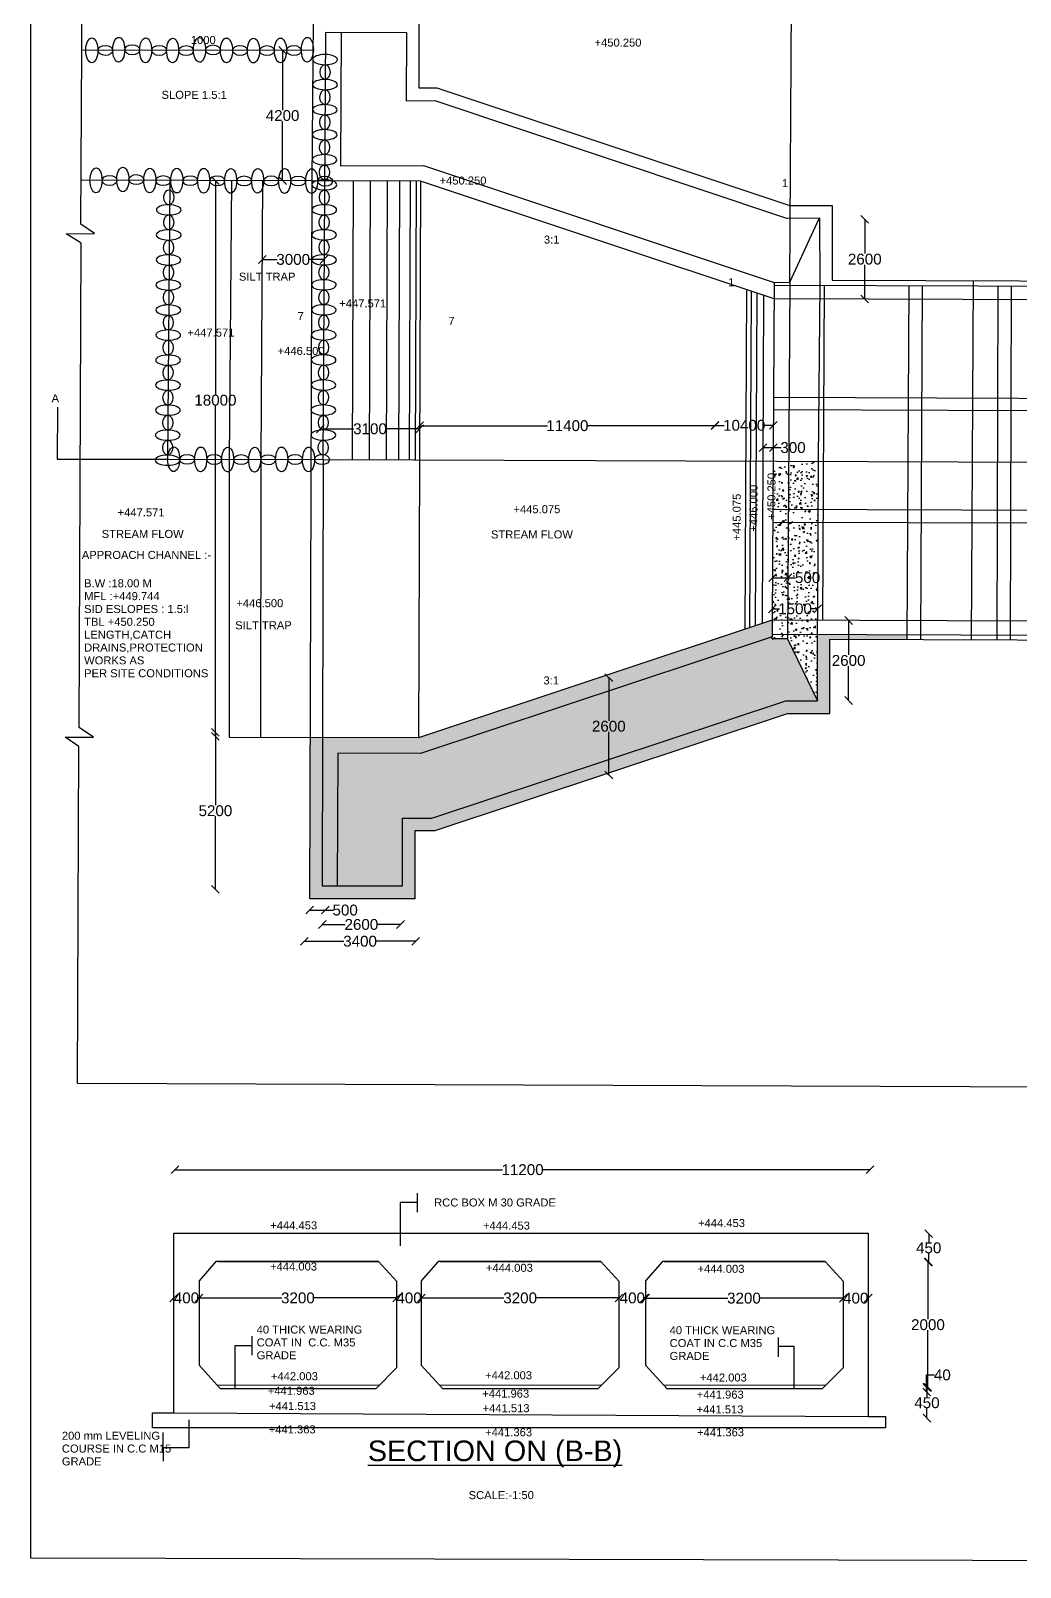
# Model space of a CAD drawing. Header units: metres. Extents: x -12667 to 104503, y -113799 to 12846.
# Drawn here: x -12667 to 19248, y -62679 to -13110 of the extents above; entities that cross this region are included whole.
import ezdxf

# ---------------------------------------------------------------- set-up
doc = ezdxf.new("R2010")
doc.units = ezdxf.units.M
doc.header["$MEASUREMENT"] = 0
doc.layers.add('DRAWING', color=7, linetype='Continuous')
doc.layers.get('0').off()
doc.styles.get("Standard").update_dxf_attribs({"font": 'ARIAL_1.TTF'})
doc.dimstyles.get("Standard").update_dxf_attribs({"dimtxt": 350, "dimasz": 250, "dimexe": 0.18, "dimexo": 0.0625, "dimgap": 0.09, "dimtad": 0, "dimtih": 1, "dimtoh": 1, "dimdec": 0, "dimzin": 0, "dimdsep": 46, "dimtxsty": 'Standard', "dimblk": 'OBLIQUE', "dimcen": 0, "dimse1": 1, "dimse2": 1, "dimadec": 0, "dimazin": 0, "dimtfac": 1, "dimtdec": 0, "dimtofl": 0, "dimtmove": 0, "dimatfit": 3, "dimfxl": 0, "dimtolj": 1, "dimtzin": 0, "dimarcsym": 0})
pattern_1 = [(50, (0, 0), (502.082, -43.9265), [52.5, -577.5]), (355, (0, 0), (-97.126, 526.5345), [42, -462]), (100.4514, (41.84, -3.66), (404.9566, 482.6077), [44.618, -490.7995]), (46.1842, (0, 140), (747.069, -115.863), [78.75, -866.25]), (96.6356, (62.26, 130.34), (654.264, 681.883), [66.927, -736.199]), (351.1842, (0, 140), (654.263, 681.883), [63, -693]), (21, (70, 105), (417.835, -281.8332), [52.5, -577.5]), (326, (70, 105), (170.321, 507.605), [42, -462]), (71.4514, (104.8, 81.5), (588.156, 225.7713), [44.618, -490.7995]), (37.5, (0, 0), (8.5119, 233.0257), [0, -456.4, 0, -469, 0, -463.75]), (7.5, (0, 0), (184.1487, 276.0882), [0, -267.4, 0, -445.9, 0, -176.75]), (327.5, (-156.1, 0), (373.6757, -15.7884), [0, -175, 0, -546, 0, -724.5]), (317.5, (-226.1, 0), (408.2303, 70.0735), [0, -227.5, 0, -362.6, 0, -514.5])]

# ---------------------------------------------------------------- blocks, each defined once
blk = doc.blocks.new('_Oblique')
at = {"color": 0, "linetype": 'ByBlock', "lineweight": -2}
blk.add_line((-0.5, -0.5), (0.5, 0.5), dxfattribs=at)
blk = doc.blocks.new('*D85')
at = {"layer": 'Defpoints', "color": 0}
for p in [(-4613, -13745), (-4672, -17948), (-4544, -17948)]:
    blk.add_point(p, dxfattribs=at)
at = {"layer": 'DRAWING', "color": 0, "lineweight": -2}
for p, q in [((-4544, -13745), (-4544, -15668)), ((-4544, -17948), (-4544, -16025))]:
    blk.add_line(p, q, dxfattribs=at)
at = {"layer": 'DRAWING', "color": 0, "lineweight": -2, "xscale": 250, "yscale": 250, "zscale": 250}
for p, rotation in [((-4544, -13745), 90), ((-4544, -17948), 270)]:
    blk.add_blockref('_Oblique', p, dxfattribs=dict(at, rotation=rotation))
at = {"layer": 'DRAWING', "color": 0, "insert": (-4544, -15847), "char_height": 350, "attachment_point": 5}
blk.add_mtext('\\A1;4200', dxfattribs=at)
blk = doc.blocks.new('*D86')
at = {"layer": 'Defpoints', "color": 0}
for p in [(-5195, -20489), (-5195, -20489), (-3208, -20501)]:
    blk.add_point(p, dxfattribs=at)
at = {"layer": 'DRAWING', "color": 0, "lineweight": -2}
for p, q in [((-5195, -20489), (-4723, -20489)), ((-3208, -20489), (-3680, -20489))]:
    blk.add_line(p, q, dxfattribs=at)
at = {"layer": 'DRAWING', "color": 0, "lineweight": -2, "xscale": 250, "yscale": 250, "zscale": 250, "rotation": 180}
blk.add_blockref('_Oblique', (-5195, -20489), dxfattribs=at)
at = {"layer": 'DRAWING', "color": 0, "lineweight": -2, "xscale": 250, "yscale": 250, "zscale": 250}
blk.add_blockref('_Oblique', (-3208, -20489), dxfattribs=at)
at = {"layer": 'DRAWING', "color": 0, "insert": (-4202, -20489), "char_height": 350, "attachment_point": 5}
blk.add_mtext('\\A1;3000', dxfattribs=at)
blk = doc.blocks.new('*D87')
at = {"layer": 'Defpoints', "color": 0}
for p in [(-7088, -17949), (-7088, -35869), (-6710, -35869)]:
    blk.add_point(p, dxfattribs=at)
at = {"layer": 'DRAWING', "color": 0, "lineweight": -2}
for p, q in [((-6710, -17949), (-6710, -24851)), ((-6710, -35869), (-6710, -25209))]:
    blk.add_line(p, q, dxfattribs=at)
at = {"layer": 'DRAWING', "color": 0, "lineweight": -2, "xscale": 250, "yscale": 250, "zscale": 250}
for p, rotation in [((-6710, -17949), 90), ((-6710, -35869), 270)]:
    blk.add_blockref('_Oblique', p, dxfattribs=dict(at, rotation=rotation))
at = {"layer": 'DRAWING', "color": 0, "insert": (-6710, -25030), "char_height": 350, "attachment_point": 5}
blk.add_mtext('\\A1;18000', dxfattribs=at)
blk = doc.blocks.new('*D88')
at = {"layer": 'Defpoints', "color": 0}
for p in [(-6835, -35744), (-6835, -40805), (-6710, -40805)]:
    blk.add_point(p, dxfattribs=at)
at = {"layer": 'DRAWING', "color": 0, "lineweight": -2}
for p, q in [((-6710, -35744), (-6710, -38096)), ((-6710, -40805), (-6710, -38453))]:
    blk.add_line(p, q, dxfattribs=at)
at = {"layer": 'DRAWING', "color": 0, "lineweight": -2, "xscale": 250, "yscale": 250, "zscale": 250}
for p, rotation in [((-6710, -35744), 90), ((-6710, -40805), 270)]:
    blk.add_blockref('_Oblique', p, dxfattribs=dict(at, rotation=rotation))
at = {"layer": 'DRAWING', "color": 0, "insert": (-6710, -38274), "char_height": 350, "attachment_point": 5}
blk.add_mtext('\\A1;5200', dxfattribs=at)
blk = doc.blocks.new('*D89')
at = {"layer": 'Defpoints', "color": 0}
for p in [(-3670, -41111), (-3162, -41111), (-3162, -41479)]:
    blk.add_point(p, dxfattribs=at)
at = {"layer": 'DRAWING', "color": 0, "lineweight": -2}
for p, q in [((-3670, -41479), (-3162, -41479)), ((-3162, -41479), (-2912, -41479))]:
    blk.add_line(p, q, dxfattribs=at)
at = {"layer": 'DRAWING', "color": 0, "lineweight": -2, "xscale": 250, "yscale": 250, "zscale": 250, "rotation": 180}
blk.add_blockref('_Oblique', (-3670, -41479), dxfattribs=at)
at = {"layer": 'DRAWING', "color": 0, "lineweight": -2, "xscale": 250, "yscale": 250, "zscale": 250}
blk.add_blockref('_Oblique', (-3162, -41479), dxfattribs=at)
at = {"layer": 'DRAWING', "color": 0, "insert": (-2526, -41479), "char_height": 350, "attachment_point": 5}
blk.add_mtext('\\A1;500', dxfattribs=at)
blk = doc.blocks.new('*D90')
at = {"layer": 'Defpoints', "color": 0}
for p in [(-3265, -41981), (-741, -41944), (-741, -41981)]:
    blk.add_point(p, dxfattribs=at)
at = {"layer": 'DRAWING', "color": 0, "lineweight": -2}
for p, q in [((-3265, -41944), (-2528, -41944)), ((-741, -41944), (-1478, -41944))]:
    blk.add_line(p, q, dxfattribs=at)
at = {"layer": 'DRAWING', "color": 0, "lineweight": -2, "xscale": 250, "yscale": 250, "zscale": 250, "rotation": 180}
blk.add_blockref('_Oblique', (-3265, -41944), dxfattribs=at)
at = {"layer": 'DRAWING', "color": 0, "lineweight": -2, "xscale": 250, "yscale": 250, "zscale": 250}
blk.add_blockref('_Oblique', (-741, -41944), dxfattribs=at)
at = {"layer": 'DRAWING', "color": 0, "insert": (-2003, -41944), "char_height": 350, "attachment_point": 5}
blk.add_mtext('\\A1;2600', dxfattribs=at)
blk = doc.blocks.new('*D91')
at = {"layer": 'Defpoints', "color": 0}
for p in [(-3842, -42409), (-3842, -42484), (-248, -42409)]:
    blk.add_point(p, dxfattribs=at)
at = {"layer": 'DRAWING', "color": 0, "lineweight": -2}
for p, q in [((-3842, -42484), (-2567, -42484)), ((-248, -42484), (-1523, -42484))]:
    blk.add_line(p, q, dxfattribs=at)
at = {"layer": 'DRAWING', "color": 0, "lineweight": -2, "xscale": 250, "yscale": 250, "zscale": 250, "rotation": 180}
blk.add_blockref('_Oblique', (-3842, -42484), dxfattribs=at)
at = {"layer": 'DRAWING', "color": 0, "lineweight": -2, "xscale": 250, "yscale": 250, "zscale": 250}
blk.add_blockref('_Oblique', (-248, -42484), dxfattribs=at)
at = {"layer": 'DRAWING', "color": 0, "insert": (-2045, -42484), "char_height": 350, "attachment_point": 5}
blk.add_mtext('\\A1;3400', dxfattribs=at)
blk = doc.blocks.new('*D92')
at = {"layer": 'Defpoints', "color": 0}
for p in [(5691, -33977), (5759, -37119), (5977, -37119)]:
    blk.add_point(p, dxfattribs=at)
at = {"layer": 'DRAWING', "color": 0, "lineweight": -2}
for p, q in [((5977, -33977), (5977, -35369)), ((5977, -37119), (5977, -35727))]:
    blk.add_line(p, q, dxfattribs=at)
at = {"layer": 'DRAWING', "color": 0, "lineweight": -2, "xscale": 250, "yscale": 250, "zscale": 250}
for p, rotation in [((5977, -33977), 90), ((5977, -37119), 270)]:
    blk.add_blockref('_Oblique', p, dxfattribs=dict(at, rotation=rotation))
at = {"layer": 'DRAWING', "color": 0, "insert": (5977, -35548), "char_height": 350, "attachment_point": 5}
blk.add_mtext('\\A1;2600', dxfattribs=at)
blk = doc.blocks.new('*D93')
at = {"layer": 'Defpoints', "color": 0}
for p in [(-3327, -25941), (-121, -25953), (-121, -25953)]:
    blk.add_point(p, dxfattribs=at)
at = {"layer": 'DRAWING', "color": 0, "lineweight": -2}
for p, q in [((-3327, -25953), (-2246, -25953)), ((-121, -25953), (-1202, -25953))]:
    blk.add_line(p, q, dxfattribs=at)
at = {"layer": 'DRAWING', "color": 0, "lineweight": -2, "xscale": 250, "yscale": 250, "zscale": 250, "rotation": 180}
blk.add_blockref('_Oblique', (-3327, -25953), dxfattribs=at)
at = {"layer": 'DRAWING', "color": 0, "lineweight": -2, "xscale": 250, "yscale": 250, "zscale": 250}
blk.add_blockref('_Oblique', (-121, -25953), dxfattribs=at)
at = {"layer": 'DRAWING', "color": 0, "insert": (-1724, -25953), "char_height": 350, "attachment_point": 5}
blk.add_mtext('\\A1;3100', dxfattribs=at)
blk = doc.blocks.new('*D94')
at = {"layer": 'Defpoints', "color": 0}
for p in [(-121, -25953), (9403, -25852), (9403, -25953)]:
    blk.add_point(p, dxfattribs=at)
at = {"layer": 'DRAWING', "color": 0, "lineweight": -2}
for p, q in [((-121, -25852), (3999, -25852)), ((9403, -25852), (5282, -25852))]:
    blk.add_line(p, q, dxfattribs=at)
at = {"layer": 'DRAWING', "color": 0, "lineweight": -2, "xscale": 250, "yscale": 250, "zscale": 250, "rotation": 180}
blk.add_blockref('_Oblique', (-121, -25852), dxfattribs=at)
at = {"layer": 'DRAWING', "color": 0, "lineweight": -2, "xscale": 250, "yscale": 250, "zscale": 250}
blk.add_blockref('_Oblique', (9403, -25852), dxfattribs=at)
at = {"layer": 'DRAWING', "color": 0, "insert": (4641, -25852), "char_height": 350, "attachment_point": 5}
blk.add_mtext('\\A1;11400', dxfattribs=at)
blk = doc.blocks.new('*D95')
at = {"layer": 'Defpoints', "color": 0}
for p in [(9403, -25953), (11286, -25840), (11286, -25964)]:
    blk.add_point(p, dxfattribs=at)
at = {"layer": 'DRAWING', "color": 0, "lineweight": -2}
for p, q in [((9403, -25840), (9703, -25840)), ((11286, -25840), (10986, -25840))]:
    blk.add_line(p, q, dxfattribs=at)
at = {"layer": 'DRAWING', "color": 0, "lineweight": -2, "xscale": 250, "yscale": 250, "zscale": 250, "rotation": 180}
blk.add_blockref('_Oblique', (9403, -25840), dxfattribs=at)
at = {"layer": 'DRAWING', "color": 0, "lineweight": -2, "xscale": 250, "yscale": 250, "zscale": 250}
blk.add_blockref('_Oblique', (11286, -25840), dxfattribs=at)
at = {"layer": 'DRAWING', "color": 0, "insert": (10344, -25840), "char_height": 350, "attachment_point": 5}
blk.add_mtext('\\A1;10400', dxfattribs=at)
blk = doc.blocks.new('*D96')
at = {"layer": 'Defpoints', "color": 0}
for p in [(10948, -26706), (11282, -26559), (11282, -26708)]:
    blk.add_point(p, dxfattribs=at)
at = {"layer": 'DRAWING', "color": 0, "lineweight": -2}
for p, q in [((10948, -26559), (11282, -26559)), ((11282, -26559), (11532, -26559))]:
    blk.add_line(p, q, dxfattribs=at)
at = {"layer": 'DRAWING', "color": 0, "lineweight": -2, "xscale": 250, "yscale": 250, "zscale": 250, "rotation": 180}
blk.add_blockref('_Oblique', (10948, -26559), dxfattribs=at)
at = {"layer": 'DRAWING', "color": 0, "lineweight": -2, "xscale": 250, "yscale": 250, "zscale": 250}
blk.add_blockref('_Oblique', (11282, -26559), dxfattribs=at)
at = {"layer": 'DRAWING', "color": 0, "insert": (11918, -26559), "char_height": 350, "attachment_point": 5}
blk.add_mtext('\\A1;300', dxfattribs=at)
blk = doc.blocks.new('*D97')
at = {"layer": 'Defpoints', "color": 0}
for p in [(11259, -30752), (11753, -30755), (11753, -30755)]:
    blk.add_point(p, dxfattribs=at)
at = {"layer": 'DRAWING', "color": 0, "lineweight": -2}
for p, q in [((11259, -30755), (11753, -30755)), ((11753, -30755), (12003, -30755))]:
    blk.add_line(p, q, dxfattribs=at)
at = {"layer": 'DRAWING', "color": 0, "lineweight": -2, "xscale": 250, "yscale": 250, "zscale": 250, "rotation": 180}
blk.add_blockref('_Oblique', (11259, -30755), dxfattribs=at)
at = {"layer": 'DRAWING', "color": 0, "lineweight": -2, "xscale": 250, "yscale": 250, "zscale": 250}
blk.add_blockref('_Oblique', (11753, -30755), dxfattribs=at)
at = {"layer": 'DRAWING', "color": 0, "insert": (12390, -30755), "char_height": 350, "attachment_point": 5}
blk.add_mtext('\\A1;500', dxfattribs=at)
blk = doc.blocks.new('*D98')
at = {"layer": 'Defpoints', "color": 0}
for p in [(11253, -31795), (12715, -31740), (12715, -31760)]:
    blk.add_point(p, dxfattribs=at)
at = {"layer": 'DRAWING', "color": 0, "lineweight": -2}
for p, q in [((11253, -31760), (11478, -31760)), ((12715, -31760), (12489, -31760))]:
    blk.add_line(p, q, dxfattribs=at)
at = {"layer": 'DRAWING', "color": 0, "lineweight": -2, "xscale": 250, "yscale": 250, "zscale": 250, "rotation": 180}
blk.add_blockref('_Oblique', (11253, -31760), dxfattribs=at)
at = {"layer": 'DRAWING', "color": 0, "lineweight": -2, "xscale": 250, "yscale": 250, "zscale": 250}
blk.add_blockref('_Oblique', (12715, -31760), dxfattribs=at)
at = {"layer": 'DRAWING', "color": 0, "insert": (11984, -31760), "char_height": 350, "attachment_point": 5}
blk.add_mtext('\\A1;1500', dxfattribs=at)
blk = doc.blocks.new('*D99')
at = {"layer": 'Defpoints', "color": 0}
for p in [(13722, -32137), (13712, -34717), (13722, -34717)]:
    blk.add_point(p, dxfattribs=at)
at = {"layer": 'DRAWING', "color": 0, "lineweight": -2}
for p, q in [((13712, -32137), (13712, -33248)), ((13712, -34717), (13712, -33605))]:
    blk.add_line(p, q, dxfattribs=at)
at = {"layer": 'DRAWING', "color": 0, "lineweight": -2, "xscale": 250, "yscale": 250, "zscale": 250}
for p, rotation in [((13712, -32137), 90), ((13712, -34717), 270)]:
    blk.add_blockref('_Oblique', p, dxfattribs=dict(at, rotation=rotation))
at = {"layer": 'DRAWING', "color": 0, "insert": (13712, -33427), "char_height": 350, "attachment_point": 5}
blk.add_mtext('\\A1;2600', dxfattribs=at)
blk = doc.blocks.new('*D100')
at = {"layer": 'Defpoints', "color": 0}
for p in [(13718, -19193), (13709, -21766), (14233, -21766)]:
    blk.add_point(p, dxfattribs=at)
at = {"layer": 'DRAWING', "color": 0, "lineweight": -2}
for p, q in [((14233, -19193), (14233, -20301)), ((14233, -21766), (14233, -20658))]:
    blk.add_line(p, q, dxfattribs=at)
at = {"layer": 'DRAWING', "color": 0, "lineweight": -2, "xscale": 250, "yscale": 250, "zscale": 250}
for p, rotation in [((14233, -19193), 90), ((14233, -21766), 270)]:
    blk.add_blockref('_Oblique', p, dxfattribs=dict(at, rotation=rotation))
at = {"layer": 'DRAWING', "color": 0, "insert": (14233, -20480), "char_height": 350, "attachment_point": 5}
blk.add_mtext('\\A1;2600', dxfattribs=at)
blk = doc.blocks.new('*D146')
at = {"layer": 'Defpoints', "color": 0}
for p in [(-8010, -49869), (14401, -49853), (14401, -49869)]:
    blk.add_point(p, dxfattribs=at)
at = {"layer": 'DRAWING', "color": 0, "lineweight": -2}
for p, q in [((-8010, -49853), (2554, -49853)), ((14401, -49853), (3837, -49853))]:
    blk.add_line(p, q, dxfattribs=at)
at = {"layer": 'DRAWING', "color": 0, "lineweight": -2, "xscale": 250, "yscale": 250, "zscale": 250, "rotation": 180}
blk.add_blockref('_Oblique', (-8010, -49853), dxfattribs=at)
at = {"layer": 'DRAWING', "color": 0, "lineweight": -2, "xscale": 250, "yscale": 250, "zscale": 250}
blk.add_blockref('_Oblique', (14401, -49853), dxfattribs=at)
at = {"layer": 'DRAWING', "color": 0, "insert": (3196, -49853), "char_height": 350, "attachment_point": 5}
blk.add_mtext('\\A1;11200', dxfattribs=at)
blk = doc.blocks.new('*D147')
at = {"layer": 'Defpoints', "color": 0}
for p in [(-8051, -53992), (-7239, -53992), (-7239, -53992)]:
    blk.add_point(p, dxfattribs=at)
at = {"layer": 'DRAWING', "color": 0, "lineweight": -2}
for p, q in [((-8051, -53992), (-8039, -53992)), ((-7239, -53992), (-7252, -53992))]:
    blk.add_line(p, q, dxfattribs=at)
at = {"layer": 'DRAWING', "color": 0, "lineweight": -2, "xscale": 250, "yscale": 250, "zscale": 250, "rotation": 180}
blk.add_blockref('_Oblique', (-8051, -53992), dxfattribs=at)
at = {"layer": 'DRAWING', "color": 0, "lineweight": -2, "xscale": 250, "yscale": 250, "zscale": 250}
blk.add_blockref('_Oblique', (-7239, -53992), dxfattribs=at)
at = {"layer": 'DRAWING', "color": 0, "insert": (-7645, -53992), "char_height": 350, "attachment_point": 5}
blk.add_mtext('\\A1;400', dxfattribs=at)
blk = doc.blocks.new('*D148')
at = {"layer": 'Defpoints', "color": 0}
for p in [(-7239, -53992), (-861, -53992), (-861, -53992)]:
    blk.add_point(p, dxfattribs=at)
at = {"layer": 'DRAWING', "color": 0, "lineweight": -2}
for p, q in [((-7239, -53992), (-4572, -53992)), ((-861, -53992), (-3528, -53992))]:
    blk.add_line(p, q, dxfattribs=at)
at = {"layer": 'DRAWING', "color": 0, "lineweight": -2, "xscale": 250, "yscale": 250, "zscale": 250, "rotation": 180}
blk.add_blockref('_Oblique', (-7239, -53992), dxfattribs=at)
at = {"layer": 'DRAWING', "color": 0, "lineweight": -2, "xscale": 250, "yscale": 250, "zscale": 250}
blk.add_blockref('_Oblique', (-861, -53992), dxfattribs=at)
at = {"layer": 'DRAWING', "color": 0, "insert": (-4050, -53992), "char_height": 350, "attachment_point": 5}
blk.add_mtext('\\A1;3200', dxfattribs=at)
blk = doc.blocks.new('*D149')
at = {"layer": 'Defpoints', "color": 0}
for p in [(-861, -53992), (-70, -53992), (-70, -53992)]:
    blk.add_point(p, dxfattribs=at)
at = {"layer": 'DRAWING', "color": 0, "lineweight": -2}
for p, q in [((-861, -53992), (-859, -53992)), ((-70, -53992), (-72, -53992))]:
    blk.add_line(p, q, dxfattribs=at)
at = {"layer": 'DRAWING', "color": 0, "lineweight": -2, "xscale": 250, "yscale": 250, "zscale": 250, "rotation": 180}
blk.add_blockref('_Oblique', (-861, -53992), dxfattribs=at)
at = {"layer": 'DRAWING', "color": 0, "lineweight": -2, "xscale": 250, "yscale": 250, "zscale": 250}
blk.add_blockref('_Oblique', (-70, -53992), dxfattribs=at)
at = {"layer": 'DRAWING', "color": 0, "insert": (-466, -53992), "char_height": 350, "attachment_point": 5}
blk.add_mtext('\\A1;400', dxfattribs=at)
blk = doc.blocks.new('*D150')
at = {"layer": 'Defpoints', "color": 0}
for p in [(-72, -53992), (6308, -53992), (6308, -53992)]:
    blk.add_point(p, dxfattribs=at)
at = {"layer": 'DRAWING', "color": 0, "lineweight": -2}
for p, q in [((-72, -53992), (2596, -53992)), ((6308, -53992), (3640, -53992))]:
    blk.add_line(p, q, dxfattribs=at)
at = {"layer": 'DRAWING', "color": 0, "lineweight": -2, "xscale": 250, "yscale": 250, "zscale": 250, "rotation": 180}
blk.add_blockref('_Oblique', (-72, -53992), dxfattribs=at)
at = {"layer": 'DRAWING', "color": 0, "lineweight": -2, "xscale": 250, "yscale": 250, "zscale": 250}
blk.add_blockref('_Oblique', (6308, -53992), dxfattribs=at)
at = {"layer": 'DRAWING', "color": 0, "insert": (3118, -53992), "char_height": 350, "attachment_point": 5}
blk.add_mtext('\\A1;3200', dxfattribs=at)
blk = doc.blocks.new('*D151')
at = {"layer": 'Defpoints', "color": 0}
for p in [(6308, -53992), (7164, -53992), (7164, -53992)]:
    blk.add_point(p, dxfattribs=at)
at = {"layer": 'DRAWING', "color": 0, "lineweight": -2}
for p, q in [((6308, -53992), (6343, -53992)), ((7164, -53992), (7129, -53992))]:
    blk.add_line(p, q, dxfattribs=at)
at = {"layer": 'DRAWING', "color": 0, "lineweight": -2, "xscale": 250, "yscale": 250, "zscale": 250, "rotation": 180}
blk.add_blockref('_Oblique', (6308, -53992), dxfattribs=at)
at = {"layer": 'DRAWING', "color": 0, "lineweight": -2, "xscale": 250, "yscale": 250, "zscale": 250}
blk.add_blockref('_Oblique', (7164, -53992), dxfattribs=at)
at = {"layer": 'DRAWING', "color": 0, "insert": (6736, -53992), "char_height": 350, "attachment_point": 5}
blk.add_mtext('\\A1;400', dxfattribs=at)
blk = doc.blocks.new('*D152')
at = {"layer": 'Defpoints', "color": 0}
for p in [(7129, -53992), (13542, -53992), (13542, -53998)]:
    blk.add_point(p, dxfattribs=at)
at = {"layer": 'DRAWING', "color": 0, "lineweight": -2}
for p, q in [((7129, -53998), (9814, -53998)), ((13542, -53998), (10858, -53998))]:
    blk.add_line(p, q, dxfattribs=at)
at = {"layer": 'DRAWING', "color": 0, "lineweight": -2, "xscale": 250, "yscale": 250, "zscale": 250, "rotation": 180}
blk.add_blockref('_Oblique', (7129, -53998), dxfattribs=at)
at = {"layer": 'DRAWING', "color": 0, "lineweight": -2, "xscale": 250, "yscale": 250, "zscale": 250}
blk.add_blockref('_Oblique', (13542, -53998), dxfattribs=at)
at = {"layer": 'DRAWING', "color": 0, "insert": (10336, -53998), "char_height": 350, "attachment_point": 5}
blk.add_mtext('\\A1;3200', dxfattribs=at)
blk = doc.blocks.new('*D153')
at = {"layer": 'Defpoints', "color": 0}
for p in [(13542, -53998), (14342, -53998), (14342, -53998)]:
    blk.add_point(p, dxfattribs=at)
at = {"layer": 'DRAWING', "color": 0, "lineweight": -2}
for p, q in [((13542, -53998), (13549, -53998)), ((14342, -53998), (14336, -53998))]:
    blk.add_line(p, q, dxfattribs=at)
at = {"layer": 'DRAWING', "color": 0, "lineweight": -2, "xscale": 250, "yscale": 250, "zscale": 250, "rotation": 180}
blk.add_blockref('_Oblique', (13542, -53998), dxfattribs=at)
at = {"layer": 'DRAWING', "color": 0, "lineweight": -2, "xscale": 250, "yscale": 250, "zscale": 250}
blk.add_blockref('_Oblique', (14342, -53998), dxfattribs=at)
at = {"layer": 'DRAWING', "color": 0, "insert": (13942, -53998), "char_height": 350, "attachment_point": 5}
blk.add_mtext('\\A1;400', dxfattribs=at)
blk = doc.blocks.new('*D154')
at = {"layer": 'Defpoints', "color": 0}
for p in [(16221, -51921), (16221, -52831), (16294, -52831)]:
    blk.add_point(p, dxfattribs=at)
at = {"layer": 'DRAWING', "color": 0, "lineweight": -2}
for p, q in [((16294, -51921), (16294, -52197)), ((16294, -52831), (16294, -52555))]:
    blk.add_line(p, q, dxfattribs=at)
at = {"layer": 'DRAWING', "color": 0, "lineweight": -2, "xscale": 250, "yscale": 250, "zscale": 250}
for p, rotation in [((16294, -51921), 90), ((16294, -52831), 270)]:
    blk.add_blockref('_Oblique', p, dxfattribs=dict(at, rotation=rotation))
at = {"layer": 'DRAWING', "color": 0, "insert": (16294, -52376), "char_height": 350, "attachment_point": 5}
blk.add_mtext('\\A1;450', dxfattribs=at)
blk = doc.blocks.new('*D155')
at = {"layer": 'Defpoints', "color": 0}
for p in [(16294, -52831), (16271, -56878), (16294, -56878)]:
    blk.add_point(p, dxfattribs=at)
at = {"layer": 'DRAWING', "color": 0, "lineweight": -2}
for p, q in [((16271, -52831), (16271, -54676)), ((16271, -56878), (16271, -55033))]:
    blk.add_line(p, q, dxfattribs=at)
at = {"layer": 'DRAWING', "color": 0, "lineweight": -2, "xscale": 250, "yscale": 250, "zscale": 250}
for p, rotation in [((16271, -52831), 90), ((16271, -56878), 270)]:
    blk.add_blockref('_Oblique', p, dxfattribs=dict(at, rotation=rotation))
at = {"layer": 'DRAWING', "color": 0, "insert": (16271, -54855), "char_height": 350, "attachment_point": 5}
blk.add_mtext('\\A1;2000', dxfattribs=at)
blk = doc.blocks.new('*D156')
at = {"layer": 'Defpoints', "color": 0}
for p in [(16271, -56878), (16229, -57021), (16271, -57021)]:
    blk.add_point(p, dxfattribs=at)
at = {"layer": 'DRAWING', "color": 0, "lineweight": -2}
for p, q in [((16229, -56878), (16229, -56476)), ((16229, -56476), (16479, -56476)), ((16229, -57021), (16229, -56878))]:
    blk.add_line(p, q, dxfattribs=at)
at = {"layer": 'DRAWING', "color": 0, "lineweight": -2, "xscale": 250, "yscale": 250, "zscale": 250}
for p, rotation in [((16229, -56878), 90), ((16229, -57021), 270)]:
    blk.add_blockref('_Oblique', p, dxfattribs=dict(at, rotation=rotation))
at = {"layer": 'DRAWING', "color": 0, "insert": (16736, -56476), "char_height": 350, "attachment_point": 5}
blk.add_mtext('\\A1;40', dxfattribs=at)
blk = doc.blocks.new('*D157')
at = {"layer": 'Defpoints', "color": 0}
for p in [(16271, -56878), (16239, -57870), (16271, -57870)]:
    blk.add_point(p, dxfattribs=at)
at = {"layer": 'DRAWING', "color": 0, "lineweight": -2}
for p, q in [((16239, -56878), (16239, -57196)), ((16239, -57870), (16239, -57553))]:
    blk.add_line(p, q, dxfattribs=at)
at = {"layer": 'DRAWING', "color": 0, "lineweight": -2, "xscale": 250, "yscale": 250, "zscale": 250}
for p, rotation in [((16239, -56878), 90), ((16239, -57870), 270)]:
    blk.add_blockref('_Oblique', p, dxfattribs=dict(at, rotation=rotation))
at = {"layer": 'DRAWING', "color": 0, "insert": (16239, -57374), "char_height": 350, "attachment_point": 5}
blk.add_mtext('\\A1;450', dxfattribs=at)

msp = doc.modelspace()

# ---------------------------------------------------------------- hatches: boundary and pattern name
at = {"layer": 'DRAWING'}
h = msp.add_hatch(dxfattribs=at)
h.set_pattern_fill('AR-CONC,_O', color=256, scale=70)
h.set_pattern_definition(pattern_1)
h.paths.add_polyline_path([(11776.7, -26995.5), (11280.2, -26993.7), (11271.3, -28544.1), (11767.1, -28545.9)])
h.paths.add_polyline_path([(11417.9, -28955.4), (11425.5, -27309.2), (11030.1, -27307.4), (11022.4, -28953.6)], flags=9)
h = msp.add_hatch(dxfattribs=at)
h.set_pattern_fill('AR-CONC,_O', color=256, scale=70)
h.set_pattern_definition(pattern_1)
h.paths.add_polyline_path([(12733.4, -26998.9), (11776.7, -26995.5), (11767.1, -28545.9), (12727.3, -28549.4)])
h = msp.add_hatch(dxfattribs=at)
h.set_pattern_fill('AR-CONC', color=256, scale=100)
h.paths.add_polyline_path([(11767.1, -28545.9), (11271.3, -28544.1), (11268.8, -28977.3), (11764.4, -28978.6)])
h.paths.add_polyline_path([(11417.9, -28955.4), (11425.5, -27309.2), (11030.1, -27307.4), (11022.4, -28953.6)], flags=9)
h = msp.add_hatch(dxfattribs=at)
h.set_pattern_fill('AR-CONC', color=256, scale=100)
h.paths.add_polyline_path([(12727.3, -28549.4), (11767.1, -28545.9), (11764.4, -28978.6), (12725.6, -28980.9)])
h = msp.add_hatch(dxfattribs=at)
h.set_pattern_fill('AR-CONC,_O', color=256, scale=70)
h.set_pattern_definition(pattern_1)
h.paths.add_polyline_path([(11764.4, -28978.6), (11268.8, -28977.3), (11250.7, -32127.6), (11744.9, -32129.4)])
h.paths.add_polyline_path([(11337.3, -32123.5), (12600.1, -32123.5), (12600.1, -31402.2), (11337.3, -31402.2)], flags=9)
h = msp.add_hatch(dxfattribs=at)
h.set_pattern_fill('AR-CONC,_O', color=256, scale=70)
h.set_pattern_definition(pattern_1)
h.paths.add_polyline_path([(12725.6, -28980.9), (11764.4, -28978.6), (11744.9, -32129.4), (12713.1, -32132.9)])
h.paths.add_polyline_path([(11895.7, -31117.8), (12886.5, -31117.8), (12886.5, -30396.5), (11895.7, -30396.5)], flags=9)
h.paths.add_polyline_path([(11337.3, -32123.5), (12600.1, -32123.5), (12600.1, -31402.2), (11337.3, -31402.2)], flags=9)
h = msp.add_hatch(dxfattribs=at)
h.set_pattern_fill('AR-CONC', color=256, scale=100)
h.paths.add_polyline_path([(11250.7, -32659.9), (11250.7, -32127.6), (-157.9, -35921.8), (-3256.4, -35915.4), (-3268.5, -40700.8), (-2780.9, -40700.8), (-2762, -36416.5), (-97.7, -36430.5)])
h = msp.add_hatch(dxfattribs=at)
h.set_pattern_fill('AR-CONC', color=256, scale=100)
h.paths.add_polyline_path([(11744.9, -32129.4), (11250.7, -32127.6), (11250.7, -32573.8), (11742.2, -32575.6)])
h = msp.add_hatch(dxfattribs=at)
h.set_pattern_fill('AR-CONC,_O', color=256, scale=70)
h.set_pattern_definition(pattern_1)
h.paths.add_polyline_path([(12713.1, -32132.9), (11744.9, -32129.4), (11742.2, -32575.6), (12711.5, -32579.2)])
h = msp.add_hatch(dxfattribs=at)
h.set_pattern_fill('AR-CONC,_O', color=256, scale=70)
h.set_pattern_definition(pattern_1)
h.paths.add_polyline_path([(11736.8, -35134.8), (13109.2, -35134.8), (13109.2, -32737.6), (15591.9, -32746.2), (15592.9, -32589.9), (12711.5, -32579.2), (12703.6, -34728.8), (11683.1, -34728.8), (271.5, -38515.6), (-671.1, -38515.6), (-671.1, -40700.8), (-3268.5, -40700.8), (-3256.4, -35915.4), (-3651.7, -35914.5), (-3670.2, -41111.4), (-265.9, -41111.4), (-265.9, -38906.1), (375.9, -38906.1)])
h = msp.add_hatch(dxfattribs=at)
h.set_pattern_fill('AR-CONC,_O', color=256, scale=70)
h.set_pattern_definition(pattern_1)
h.paths.add_polyline_path([(11683.1, -34728.8), (12703.6, -34728.8), (11741.2, -32727.4), (11250.7, -32727.4), (11250.7, -32659.9), (-97.7, -36430.5), (-2762, -36416.5), (-2780.9, -40700.8), (-671.1, -40700.8), (-671.1, -38515.6), (271.5, -38515.6)])
h.paths.add_polyline_path([(5350.5, -35910.9), (6613.2, -35910.9), (6613.2, -35189.7), (5350.5, -35189.7)], flags=24)
h = msp.add_hatch(dxfattribs=at)
h.set_pattern_fill('AR-CONC', color=256, scale=100)
h.paths.add_polyline_path([(11742.2, -32575.6), (11250.7, -32573.8), (11250.7, -32659.9), (11250.7, -32727.4), (11741.2, -32727.4)])
h = msp.add_hatch(dxfattribs=at)
h.set_pattern_fill('AR-CONC,_O', color=256, scale=70)
h.set_pattern_definition(pattern_1)
h.paths.add_polyline_path([(12711.5, -32579.2), (11742.2, -32575.6), (11741.2, -32727.4), (12703.6, -34728.8)])

# ---------------------------------------------------------------- linework, layer by layer
msp.add_lwpolyline([(104503.1, -62679.1), (-12666.6, -62384.4), (-12666.6, 12846.1), (104503.1, 12551.3)], close=True, dxfattribs=at)
for points in [[(83797.4, -47430.8), (-11155.4, -47067.4), (-11110.2, -36202.2), (-11552.8, -35895.7), (-10638.1, -35901.6), (-11099.4, -35584), (-11039.8, -19966.1), (-11520.2, -19658.4), (-10608.6, -19654.3), (-11048, -19346.6), (-10980.8, -6253.8)], [(11313.3, -21234.6), (11812.4, -21219.2), (11870.2, -12252.6)], [(-3587.8, -17953.6), (-3542.6, -12754.8), (-148.9, -12762.2), (-148.9, -14949), (434.8, -14949), (11818.2, -18748.6), (13182.9, -18748.6), (13182.9, -21153.4), (49450.6, -21285.4), (49450.6, -19890.3), (50644.5, -19901.8), (60113.4, -17558.3)], [(-8184.4, -17943.2), (-8250.9, -26932.8), (-3235.5, -26941), (-3147.8, -13157.9), (-542.4, -13164.4), (-561.7, -15371.5), (370.4, -15362.5), (11712.7, -19151.9), (12767.7, -19141.4), (12779.3, -21308.1), (12733.7, -26931.8)], [(-2654.2, -13159.1), (-2680.8, -17469), (3.8, -17458.4), (11313.3, -21234.6), (11250.7, -32127.6)], [(-3551.2, -13744.6), (-11019.2, -13737.9)], [(60095.4, -19608), (50894.5, -21896.9), (11310.7, -21757.7), (-91.5, -17968.1), (-3587.8, -17955.6), (-11023.1, -17935.6)], [(-6253.5, -26939.2), (-6177, -17948.2)], [(-5234.4, -26933.9), (-5179.4, -17959)], [(-265.9, -41111.4), (-3670.2, -41111.4), (-3587.8, -17953.6)], [(-2271.1, -17960.3), (-2303.7, -26944.4)], [(-1718.9, -17962.3), (-1751.4, -26946.4)], [(-1167.7, -17964.3), (-1200.3, -26948.4)], [(-772.8, -17965.8), (-805.4, -26949.8)], [(-428.4, -17967), (-461, -26951.1)], [(-235.5, -17967.7), (-268.1, -26951.8)], [(-91.5, -17968.1), (-157.9, -35921.8)], [(11812.4, -21219.2), (12767.7, -19141.4)], [(11812.4, -21219.2), (11741.2, -32727.4), (11250.7, -32727.4)], [(17731.7, -21169.9), (17663.5, -32753.4)], [(10419.6, -21461.6), (10368.7, -32420.9)], [(10568.3, -21511), (10517.8, -32371.3)], [(10751.2, -21571.8), (10701.3, -32310.3)], [(10971.8, -21645.1), (10922.6, -32236.7)], [(11312.8, -21316.9), (50847.5, -21448.5), (50847.5, -21366.5), (50351.5, -21363.4), (50351.2, -21446.9)], [(12925.9, -21322.3), (12867.4, -32133.5)], [(15658.8, -21331.4), (15591.9, -32746.2)], [(16036.5, -32747.8), (16092.1, -21332.8)], [(18527.1, -21340.9), (18487.7, -32756.2)], [(18929.3, -32757.8), (18967.3, -21342.4)], [(-11801.5, -25250), (-11814.5, -26926.6), (-8250.9, -26932.8)], [(11292, -24936.4), (50827.7, -25094.7)], [(-3235.5, -26941), (84541.5, -27259.4), (84554.5, -25636.9)], [(50825.6, -25489.6), (11289.6, -25343.1)], [(-157.9, -35921.8), (-6254.1, -35909.1), (-6253.5, -26939.2)], [(-5241, -35911.2), (-5234.4, -26933.9)], [(-3235.5, -26941), (-3254.3, -35915.4)], [(12733.7, -26931.8), (12713.1, -32132.9)], [(11271.3, -28544.1), (50808.2, -28687.3)], [(50806.1, -29075.5), (11268.8, -28977.3)], [(-3256.4, -35915.4), (-3268.5, -40700.8), (-671.1, -40700.8), (-671.1, -38515.6), (271.5, -38515.6), (11683.1, -34728.8), (12703.6, -34728.8), (12713.1, -32132.9)], [(11250.7, -32127.6), (11250.7, -32659.9), (-97.7, -36430.5), (-2762, -36416.5), (-2780.9, -40700.8)], [(60023.9, -34631.1), (50788.7, -32272.3), (11250.7, -32127.6), (-157.9, -35921.8)], [(11250.7, -32573.8), (50789.8, -32720.7), (50788.7, -32272.3)], [(11250.7, -32727.4), (11250.7, -32659.9)], [(-265.9, -41111.4), (-265.9, -38906.1), (375.9, -38906.1), (11736.8, -35134.8), (13109.2, -35134.8), (13109.2, -32737.6), (49391.8, -32863.1), (49391.8, -34259.5), (50528.4, -34259.5), (60024.1, -36709.3)], [(11741.2, -32727.4), (12703.6, -34728.8)], [(-207.2, -50916.3), (-755.7, -50916.3), (-755.7, -52306)], [(-207.2, -50613.4), (-207.2, -51219.3)], [(-8051.5, -51896.9), (14342.4, -51896.9), (14342.4, -57815), (14901.6, -57815), (14901.6, -58182.3), (-8743.1, -58182.3), (-8743.1, -57702.3), (-8051.5, -57702.3), (-8051.5, -51896.9)], [(-6692.4, -52816.5), (-7239.3, -53443.9)], [(-1445.4, -52816.5), (-6692.4, -52816.5)], [(-6625.9, -52816.5), (-1445.4, -52816.5)], [(-861.2, -53458.9), (-1445.4, -52816.5)], [(476.8, -52816.5), (-70.2, -53443.9)], [(5723.7, -52816.5), (476.8, -52816.5)], [(543.3, -52816.5), (5723.7, -52816.5)], [(6308, -53458.9), (5723.7, -52816.5)], [(7711.3, -52816.5), (7164.3, -53443.9)], [(12958.2, -52816.5), (7711.3, -52816.5)], [(7777.8, -52816.5), (12958.2, -52816.5)], [(13542.5, -53458.9), (12958.2, -52816.5)], [(-7239.3, -53443.9), (-7239.3, -56157.2)], [(-861.2, -56231.6), (-861.2, -53458.9)], [(-70.2, -53443.9), (-70.2, -56157.2)], [(6308, -56231.6), (6308, -53458.9)], [(7164.3, -53443.9), (7164.3, -56157.2)], [(13542.5, -56231.6), (13542.5, -53458.9)], [(-5533.8, -55227.5), (-5533.8, -55833.4)], [(11443.8, -55270.1), (11443.8, -55894.7)], [(-5533.8, -55530.5), (-6082.3, -55530.5), (-6082.3, -56920.1)], [(11443.8, -55547.7), (11949.6, -55547.7), (11949.6, -56920.1)], [(-7239.3, -56157.2), (-6652.9, -56799.2)], [(-1540.3, -56920.1), (-861.2, -56231.6)], [(-70.2, -56157.2), (516.3, -56799.2)], [(5628.9, -56920.1), (6308, -56231.6)], [(7164.3, -56157.2), (7750.8, -56799.2)], [(12863.4, -56920.1), (13542.5, -56231.6)], [(-6652.9, -56799.2), (-1419.2, -56797.4)], [(-6548.6, -56920.1), (-6652.9, -56799.2)], [(-1540.3, -56920.1), (-6548.6, -56920.1)], [(516.3, -56799.2), (5749.9, -56797.4)], [(620.6, -56920.1), (516.3, -56799.2)], [(5628.9, -56920.1), (620.6, -56920.1)], [(7750.8, -56799.2), (12984.4, -56797.4)], [(7855.1, -56920.1), (7750.8, -56799.2)], [(12863.4, -56920.1), (7855.1, -56920.1)], [(-7569.1, -57917.5), (-7569.1, -58828.1), (-8395.2, -58828.1), (-8395.2, -58327.3)], [(-8051.5, -57702.3), (14342.4, -57815)], [(-8395.2, -58828.1), (-8395.2, -59260.7)]]:
    msp.add_lwpolyline(points, dxfattribs=at)
for centre in [(-10697, -13743.1), (-9829.6, -13722.6), (-8960.6, -13743.7), (-8090.3, -13748.4), (-7223, -13727.1), (-6353.5, -13744.6), (-5483.2, -13749.3), (-4613.1, -13745.2), (-3746.2, -13722.7), (-10560.3, -17937.3), (-9694.8, -17909.5), (-8828.2, -17942), (-7957.9, -17944.4), (-7087.6, -17949.1), (-6217.3, -17953.8), (-5347.1, -17951.4), (-4476.8, -17956.1), (-3606.5, -17960.8), (-8055.6, -26933.8), (-7185.3, -26938.5), (-6315, -26943.2), (-5444.6, -26947.9), (-4575, -26939.5), (-3704.7, -26941)]:
    msp.add_ellipse(centre, major_axis=(-2.2, -399.5), ratio=0.4888423, dxfattribs=at)
for centre, major_axis in [((-10261.9, -13745.5), (239.9, -1.3)), ((-9394.4, -13725), (239.9, -1.3)), ((-8525.4, -13746.1), (239.9, -1.3)), ((-7655.1, -13750.8), (239.9, -1.3)), ((-6787.8, -13729.4), (239.9, -1.3)), ((-5918.3, -13747), (239.9, -1.3)), ((-5048, -13751.7), (239.9, -1.3)), ((-4178, -13747.5), (239.9, -1.3)), ((-3174.3, -14444.8), (1.3, 239.9)), ((-3178.7, -15252.3), (1.3, 239.9)), ((-3183.1, -16059.9), (1.3, 239.9)), ((-3190, -16867.4), (1.3, 239.9)), ((-10125.1, -17939.7), (239.9, -1.3)), ((-9259.6, -17911.9), (239.9, -1.3)), ((-8393.1, -17944.4), (239.9, -1.3)), ((-7522.8, -17946.7), (239.9, -1.3)), ((-6652.4, -17951.4), (239.9, -1.3)), ((-5782.1, -17956.1), (239.9, -1.3)), ((-4912, -17953.8), (239.9, -1.3)), ((-4041.6, -17958.5), (239.9, -1.3)), ((-3171.3, -17963.2), (239.9, -1.3)), ((-3193.6, -17675), (1.3, 239.9)), ((-8212, -18486.2), (1.3, 239.9)), ((-3197.2, -18482.5), (1.3, 239.9)), ((-8216.4, -19293.7), (1.3, 239.9)), ((-3201.5, -19290.1), (1.3, 239.9)), ((-8220.8, -20101.3), (1.3, 239.9)), ((-3205.9, -20097.6), (1.3, 239.9)), ((-8225.2, -20908.8), (1.3, 239.9)), ((-3210.3, -20905.2), (1.3, 239.9)), ((-8226.3, -21716.4), (1.3, 239.9)), ((-3211.4, -21712.8), (1.3, 239.9)), ((-8229.9, -22524), (1.3, 239.9)), ((-3215, -22520.3), (1.3, 239.9)), ((-8233.4, -23331.5), (1.3, 239.9)), ((-3218.6, -23327.9), (1.3, 239.9)), ((-8237, -24139.1), (1.3, 239.9)), ((-3222.1, -24135.4), (1.3, 239.9)), ((-8241.4, -24946.6), (1.3, 239.9)), ((-3226.5, -24943), (1.3, 239.9)), ((-8244.1, -25754.2), (1.3, 239.9)), ((-3229.3, -25750.5), (1.3, 239.9)), ((-8248.5, -26561.7), (1.3, 239.9)), ((-3233.6, -26558.1), (1.3, 239.9)), ((-7620.5, -26936.2), (239.9, -1.3)), ((-6750.1, -26940.9), (239.9, -1.3)), ((-5879.8, -26945.6), (239.9, -1.3)), ((-5009.5, -26950.3), (239.9, -1.3)), ((-4139.9, -26941.9), (239.9, -1.3)), ((-3269.6, -26943.3), (239.9, -1.3))]:
    msp.add_ellipse(centre, major_axis=major_axis, ratio=0.6675299, start_param=-1.5707963, end_param=4.712389, dxfattribs=at)
at = {"layer": 'DRAWING', "extrusion": (0, 0, -1)}
for centre in [(-3172.1, -14041), (-3176.5, -14848.6), (-3180.9, -15656.1), (-3185.3, -16463.7), (-3192.2, -17271.2), (-3195.8, -18078.8), (-8214.2, -18890), (-3199.3, -18886.3), (-8218.6, -19697.5), (-3203.7, -19693.9), (-8223, -20505.1), (-3208.1, -20501.4), (-8227.4, -21312.6), (-3212.5, -21309), (-8228.5, -22120.2), (-3213.6, -22116.5), (-8232.1, -22927.7), (-3217.2, -22924.1), (-8235.6, -23735.3), (-3220.7, -23731.7), (-8239.2, -24542.8), (-3224.3, -24539.2), (-8243.6, -25350.4), (-3228.7, -25346.8), (-8246.3, -26158), (-3231.4, -26154.3), (-8250.7, -26965.5)]:
    msp.add_ellipse(centre, major_axis=(399.5, -2.2), ratio=0.4102772, dxfattribs=at)

# ---------------------------------------------------------------- texts
at = {"layer": 'DRAWING'}
for s, height, p in [('1000', 258.18, (-7503.6, -13537.3)), ('+450.250', 258.18, (5516.7, -13621.4)), ('SLOPE 1.5:1', 258.177, (-8447.3, -15307.2)), ('+450.250', 258.18, (518, -18071.6)), ('1', 258.2, (11561.5, -18153.5)), ('3:1', 258.18, (3883.9, -19976.9)), ('SILT TRAP', 258.18, (-5952.1, -21172.3)), ('1', 258.2, (9826.7, -21351.8)), ('+447.571', 258.18, (-2717, -22034.3)), ('7', 258.2, (-4060.7, -22440.9)), ('+447.571', 258.18, (-7612.2, -22978)), ('7', 258.2, (802.7, -22600.7)), ('+446.500', 258.18, (-4704.3, -23569.3)), ('A', 258.2, (-11994.3, -25097.6)), ('+447.571', 258.18, (-9865.1, -28777.9)), ('+445.075', 258.18, (2901.2, -28674.8)), ('STREAM FLOW ', 258.177, (-10377.7, -29472.8)), ('STREAM FLOW', 258.177, (2175.8, -29488.2)), ('APPROACH CHANNEL :-', 258.177, (-11018.4, -30149.4)), ('B.W :18.00 M ', 258.177, (-10945.2, -31063.7)), ('MFL :+449.744', 258.177, (-10945.2, -31478.5)), ('SID ESLOPES : 1.5:l', 258.177, (-10945.2, -31893.2)), ('+446.500', 258.18, (-6035.7, -31706.4)), ('TBL +450.250', 258.177, (-10945.2, -32307.9)), ('SILT TRAP', 258.18, (-6072.3, -32419.5)), ('LENGTH,CATCH ', 258.177, (-10945.2, -32722.7)), ('DRAINS,PROTECTION ', 258.177, (-10945.2, -33137.4)), ('WORKS AS ', 258.18, (-10945.2, -33552.2)), ('PER SITE CONDITIONS', 258.177, (-10945.2, -33966.9)), ('3:1', 258.18, (3869.9, -34198.9)), ('RCC BOX M 30 GRADE ', 258.177, (343.1, -51040)), ('+444.453', 258.18, (-4943, -51777.9)), ('+444.453', 258.18, (1919.8, -51785.6)), ('+444.453', 258.18, (8855.6, -51704.6)), ('+444.003', 258.18, (-4948.2, -53106.3)), ('+444.003', 258.18, (2014.5, -53147)), ('+444.003', 258.18, (8838.5, -53179.4)), ('40 THICK WEARING', 258.177, (-5380.1, -55140.2)), ('40 THICK WEARING ', 258.177, (7939, -55160.4)), ('COAT IN  C.C. M35 ', 258.177, (-5380.1, -55554.9)), ('COAT IN C.C M35', 258.177, (7939, -55575.2)), ('GRADE', 258.18, (-5380.1, -55969.6)), ('GRADE', 258.18, (7939, -55989.9)), ('+442.003', 258.18, (-4919.8, -56644.8)), ('+442.003', 258.18, (1988.3, -56614)), ('+442.003', 258.18, (8914.4, -56686.6)), ('+441.963', 258.18, (-5022.1, -57114.8)), ('+441.963', 258.18, (1896.2, -57206.5)), ('+441.963', 258.18, (8815.1, -57236.9)), ('+441.513', 258.18, (-4981.2, -57605.1)), ('+441.513', 258.18, (1906.5, -57676.4)), ('+441.513', 258.18, (8806.1, -57715)), ('200 mm LEVELING', 258.177, (-11662.3, -58564)), ('+441.363', 258.18, (-4991.4, -58361.1)), ('+441.363', 258.18, (1988.3, -58452.8)), ('+441.363', 258.18, (8824.1, -58454.7)), ('COURSE IN C.C M15', 258.177, (-11662.3, -58978.7)), ('%%USECTION ON (B-B)', 665.142, (-1795.7, -59255.1)), ('GRADE', 258.18, (-11662.3, -59393.5)), ('SCALE:-1:50', 258.177, (1456.4, -60480.9))]:
    msp.add_text(s, height=height, dxfattribs=at).set_placement(p)
for s, p in [('+450.250', (11347.8, -28889.2)), ('+445.075', (10226.3, -29559.7)), ('+446.000', (10769.8, -29271.7))]:
    msp.add_text(s, height=258.18, rotation=89.73366, dxfattribs=at).set_placement(p)

# ---------------------------------------------------------------- dimensions: what is measured, and where the dimension line sits
for base, p1, p2, text, picture, middle in [((-4544, -17948), (-4613.1, -13745.2), (-4672, -17948), '4200', '*D85', (-4544, -15846.6)), ((14232.6, -21766.2), (13718.4, -19193.2), (13709.4, -21766.2), '2600', '*D100', (14232.6, -20479.7)), ((13712.2, -34716.7), (13721.8, -32136.6), (13721.8, -34716.7), '2600', '*D99', (13712.2, -33426.6)), ((5977.3, -37119), (5691.1, -33976.6), (5759.3, -37119), '2600', '*D92', (5977.3, -35547.8)), ((-6709.8, -40805.2), (-6835.1, -35743.7), (-6835.1, -40805.2), '5200', '*D88', (-6709.8, -38274.4)), ((16294.3, -52831.2), (16221.4, -51921.3), (16221.4, -52831.2), '450', '*D154', (16294.3, -52376.3)), ((16270.9, -56878.2), (16294.3, -52831.2), (16294.3, -56878.2), '2000', '*D155', (16270.9, -54854.7)), ((16239.3, -57870.4), (16270.9, -56878.2), (16270.9, -57870.4), '450', '*D157', (16239.3, -57374.3))]:
    dim = msp.add_linear_dim(base=base, p1=p1, p2=p2, angle=90, text=text, dimstyle='Standard', dxfattribs=at)
    dim.commit()
    dim.dimension.update_dxf_attribs({"geometry": picture, "text_midpoint": middle})
for base, p1, p2, text, picture, middle in [((-6710.1, -35868.7), (-7087.6, -17949.1), (-7087.6, -35868.7), '18000', '*D87', (-6710.1, -25030)), ((16229.2, -57020.5), (16270.9, -56878.2), (16270.9, -57020.5), '40', '*D156', (16736.4, -56476.2))]:
    dim = msp.add_linear_dim(base=base, p1=p1, p2=p2, angle=90, text=text, dimstyle='Standard', dxfattribs=at)
    dim.commit()
    dim.dimension.update_dxf_attribs({"geometry": picture, "text_midpoint": middle, "dimtype": 160})
for base, p1, p2, text, picture, middle in [((-5194.9, -20489.3), (-3208.1, -20501.4), (-5194.9, -20489.3), '3000', '*D86', (-4201.5, -20489.3)), ((-121, -25953), (-3327, -25941.2), (-121, -25953), '3100', '*D93', (-1724, -25953)), ((9402.5, -25851.7), (-121, -25953), (9402.5, -25953), '11400', '*D94', (4640.7, -25851.7)), ((11286.1, -25839.5), (9402.5, -25953), (11286.1, -25963.8), '10400', '*D95', (10344.3, -25839.5)), ((11281.8, -26559), (10948.3, -26706), (11281.8, -26707.9), '300', '*D96', (11917.8, -26559)), ((11753.4, -30754.6), (11258.6, -30751.6), (11753.4, -30754.6), '500', '*D97', (12389.6, -30754.6)), ((12714.7, -31760.3), (11252.6, -31795.2), (12714.7, -31740.3), '1500', '*D98', (11983.6, -31760.3)), ((-3162.5, -41479), (-3670.2, -41111.4), (-3162.5, -41111.4), '500', '*D89', (-2526.3, -41479)), ((-741.2, -41944.1), (-3264.9, -41981.3), (-741.2, -41981.3), '2600', '*D90', (-2003.1, -41944.1)), ((-3842.3, -42483.6), (-247.7, -42409.2), (-3842.3, -42409.2), '3400', '*D91', (-2045, -42483.6)), ((14401, -49852.9), (-8009.9, -49869.3), (14401, -49869.3), '11200', '*D146', (3195.6, -49852.9)), ((-7239.3, -53992.4), (-8051.5, -53992.4), (-7239.3, -53992.4), '400', '*D147', (-7645.4, -53992.4)), ((-861.2, -53992.4), (-7239.3, -53992.4), (-861.2, -53992.4), '3200', '*D148', (-4050.3, -53992.4)), ((-70.2, -53992.4), (-861.2, -53992.4), (-70.2, -53992.4), '400', '*D149', (-465.7, -53992.4)), ((6308, -53992.4), (-72.5, -53992.4), (6308, -53992.4), '3200', '*D150', (3117.7, -53992.4)), ((7164.3, -53992.4), (6308, -53992.4), (7164.3, -53992.4), '400', '*D151', (6736.2, -53992.4)), ((13542.5, -53998.1), (7129.3, -53992.4), (13542.5, -53992.4), '3200', '*D152', (10335.9, -53998.1)), ((14342.4, -53998.1), (13542.5, -53998.1), (14342.4, -53998.1), '400', '*D153', (13942.4, -53998.1))]:
    dim = msp.add_linear_dim(base=base, p1=p1, p2=p2, text=text, dimstyle='Standard', dxfattribs=at)
    dim.commit()
    dim.dimension.update_dxf_attribs({"geometry": picture, "text_midpoint": middle})

doc.saveas('drawing.dxf')
